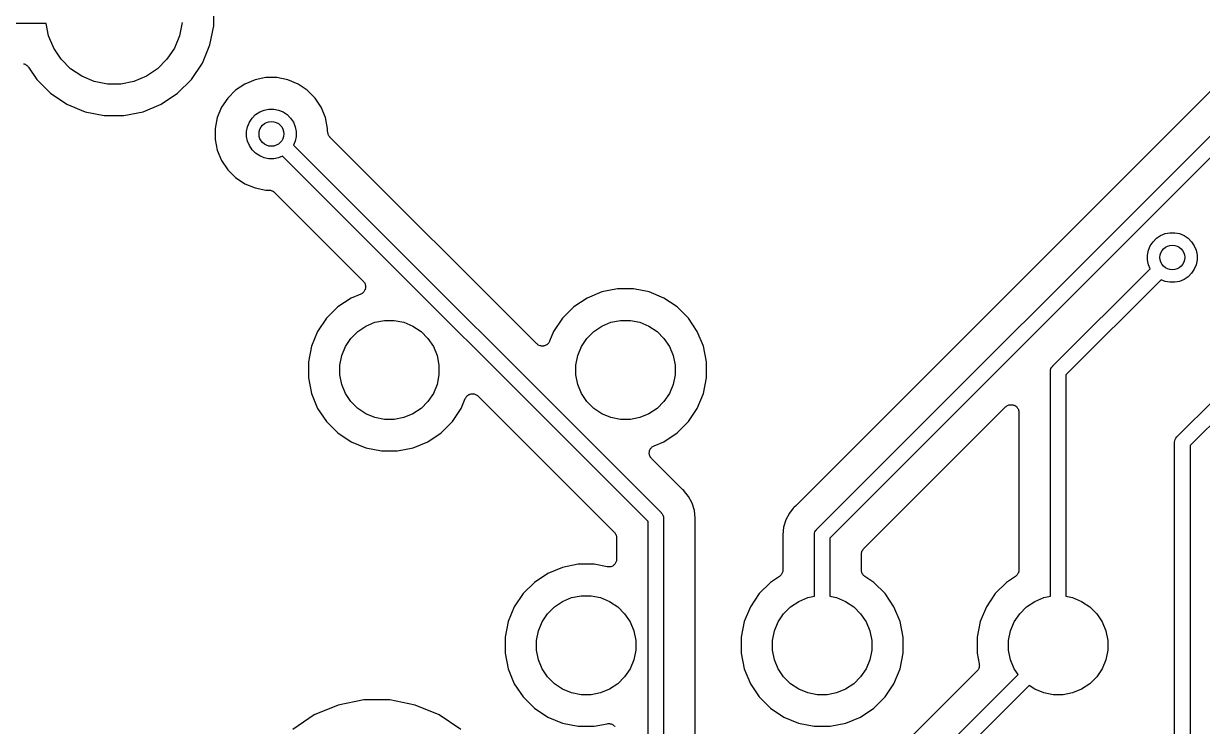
# Model space of a CAD drawing. Extents: x 19 to 115, y -142 to -17.
# Drawn here: x 29.02 to 48.05, y -107.99 to -96.64 of the extents above; entities that cross this region are included whole.
import ezdxf

# ---------------------------------------------------------------- set-up
doc = ezdxf.new("R2010")
doc.units = 0
doc.layers.add('BLACK', color=7, linetype='CONTINUOUS')

msp = doc.modelspace()

# ---------------------------------------------------------------- linework, layer by layer
at = {"layer": 'BLACK', "linetype": 'CONTINUOUS'}
for p, q in [((49.8129, -96.0998), (41.4888, -104.424)), ((32.088, -96.6784), (32.088, -96.3616)), ((41.8259, -104.805), (50.1952, -96.4359)), ((29.3833, -96.645), (28.8668, -96.645)), ((29.4223, -96.8409), (29.3833, -96.645)), ((31.58, -96.6283), (31.5377, -96.8409)), ((50.3397, -96.645), (42.035, -104.95)), ((29.5052, -97.041), (29.4223, -96.8409)), ((31.5377, -96.8409), (31.4548, -97.041)), ((32.0262, -96.989), (32.088, -96.6784)), ((29.6256, -97.2212), (29.5052, -97.041)), ((31.4548, -97.041), (31.3344, -97.2212)), ((31.905, -97.2817), (32.0262, -96.989)), ((29.7788, -97.3744), (29.6256, -97.2212)), ((31.3344, -97.2212), (31.1812, -97.3744)), ((29.0187, -97.2927), (29.0301, -97.2963)), ((29.0301, -97.2963), (29.0416, -97.2999)), ((29.0416, -97.2999), (29.042, -97.3)), ((29.042, -97.3), (29.0424, -97.3002)), ((29.0424, -97.3002), (29.0529, -97.3059)), ((29.0529, -97.3059), (29.0635, -97.3116)), ((29.0635, -97.3116), (29.0638, -97.3118)), ((29.0638, -97.3118), (29.0641, -97.312)), ((29.0641, -97.312), (29.0734, -97.3197)), ((29.0734, -97.3197), (29.0826, -97.3273)), ((29.0826, -97.3273), (29.0829, -97.3276)), ((29.0829, -97.3276), (29.0832, -97.3279)), ((29.0832, -97.3279), (29.0907, -97.3373)), ((29.0907, -97.3373), (29.0983, -97.3465)), ((29.0983, -97.3465), (29.231, -97.545)), ((29.959, -97.4948), (29.7788, -97.3744)), ((31.1812, -97.3744), (31.001, -97.4948)), ((31.729, -97.545), (31.905, -97.2817)), ((29.231, -97.545), (29.455, -97.769)), ((30.1591, -97.5777), (29.959, -97.4948)), ((30.3717, -97.62), (30.1591, -97.5777)), ((30.8009, -97.5777), (30.5883, -97.62)), ((31.001, -97.4948), (30.8009, -97.5777)), ((31.505, -97.769), (31.729, -97.545)), ((32.7551, -97.5519), (32.5899, -97.6203)), ((32.9306, -97.517), (32.7551, -97.5519)), ((33.1094, -97.517), (32.9306, -97.517)), ((33.2849, -97.5519), (33.1094, -97.517)), ((33.4501, -97.6203), (33.2849, -97.5519)), ((29.455, -97.769), (29.7183, -97.945)), ((30.5883, -97.62), (30.3717, -97.62)), ((31.2417, -97.945), (31.505, -97.769)), ((32.4412, -97.7197), (32.3147, -97.8462)), ((32.5899, -97.6203), (32.4412, -97.7197)), ((33.5988, -97.7197), (33.4501, -97.6203)), ((33.7253, -97.8462), (33.5988, -97.7197)), ((29.7183, -97.945), (30.011, -98.0662)), ((30.949, -98.0662), (31.2417, -97.945)), ((32.2153, -97.9949), (32.1469, -98.1601)), ((32.3147, -97.8462), (32.2153, -97.9949)), ((33.8247, -97.9949), (33.7253, -97.8462)), ((33.8931, -98.1601), (33.8247, -97.9949)), ((30.011, -98.0662), (30.3216, -98.128)), ((30.3216, -98.128), (30.6384, -98.128)), ((30.6384, -98.128), (30.949, -98.0662)), ((32.1469, -98.1601), (32.112, -98.3356)), ((32.6655, -98.2355), (32.7093, -98.17)), ((32.7093, -98.17), (32.765, -98.1143)), ((32.765, -98.1143), (32.8305, -98.0705)), ((32.8305, -98.0705), (32.9033, -98.0404)), ((32.9033, -98.0404), (32.9806, -98.025)), ((32.9806, -98.025), (33.0594, -98.025)), ((33.0594, -98.025), (33.1367, -98.0404)), ((33.1367, -98.0404), (33.2095, -98.0705)), ((33.2095, -98.0705), (33.275, -98.1143)), ((33.275, -98.1143), (33.3307, -98.17)), ((33.3307, -98.17), (33.3745, -98.2355)), ((33.928, -98.3356), (33.8931, -98.1601)), ((32.112, -98.3356), (32.112, -98.5144)), ((32.62, -98.3856), (32.6354, -98.3083)), ((32.6354, -98.3083), (32.6655, -98.2355)), ((33.3745, -98.2355), (33.4046, -98.3083)), ((33.4046, -98.3083), (33.42, -98.3856)), ((33.928, -98.3852), (33.928, -98.3356)), ((32.112, -98.5144), (32.1469, -98.6899)), ((32.62, -98.4644), (32.62, -98.3856)), ((32.6354, -98.5417), (32.62, -98.4644)), ((32.6655, -98.6145), (32.6354, -98.5417)), ((33.4046, -98.5417), (33.3779, -98.6061)), ((33.42, -98.4644), (33.4046, -98.5417)), ((33.42, -98.3856), (33.42, -98.4644)), ((33.9291, -98.3969), (33.928, -98.3852)), ((33.9302, -98.4086), (33.9291, -98.3969)), ((33.9304, -98.4092), (33.9302, -98.4086)), ((33.9304, -98.4099), (33.9304, -98.4092)), ((33.9338, -98.4211), (33.9304, -98.4099)), ((33.9371, -98.4324), (33.9338, -98.4211)), ((33.9374, -98.433), (33.9371, -98.4324)), ((33.9376, -98.4336), (33.9374, -98.433)), ((33.9431, -98.444), (33.9376, -98.4336)), ((33.9485, -98.4544), (33.9431, -98.444)), ((33.9489, -98.4549), (33.9485, -98.4544)), ((33.9492, -98.4555), (33.9489, -98.4549)), ((33.9566, -98.4646), (33.9492, -98.4555)), ((33.964, -98.4737), (33.9566, -98.4646)), ((33.9649, -98.4747), (33.964, -98.4737)), ((33.9652, -98.475), (33.9649, -98.4747)), ((33.9649, -98.4747), (33.9649, -98.4747)), ((33.9649, -98.4747), (33.9649, -98.4747)), ((37.3037, -101.814), (33.9652, -98.475)), ((32.1469, -98.6899), (32.2153, -98.8551)), ((32.7093, -98.68), (32.6655, -98.6145)), ((32.765, -98.7357), (32.7093, -98.68)), ((32.8305, -98.7795), (32.765, -98.7357)), ((33.3779, -98.6061), (39.3091, -104.537)), ((32.2153, -98.8551), (32.3147, -99.0038)), ((32.9033, -98.8096), (32.8305, -98.7795)), ((32.9806, -98.825), (32.9033, -98.8096)), ((33.0594, -98.825), (32.9806, -98.825)), ((33.1367, -98.8096), (33.0594, -98.825)), ((33.2011, -98.7829), (33.1367, -98.8096)), ((39.1, -104.682), (33.2011, -98.7829)), ((32.3147, -99.0038), (32.4412, -99.1303)), ((32.4412, -99.1303), (32.5899, -99.2297)), ((32.5899, -99.2297), (32.7551, -99.2981)), ((32.7551, -99.2981), (32.9306, -99.333)), ((32.9306, -99.333), (32.9802, -99.333)), ((32.9802, -99.333), (32.9806, -99.333)), ((32.9806, -99.333), (32.9806, -99.333)), ((32.9806, -99.333), (32.9807, -99.333)), ((32.9807, -99.333), (32.982, -99.333)), ((32.982, -99.333), (32.9936, -99.3343)), ((32.9936, -99.3343), (33.0053, -99.3355)), ((33.0053, -99.3355), (33.0059, -99.3357)), ((33.0059, -99.3357), (33.0066, -99.3358)), ((33.0066, -99.3358), (33.0178, -99.3393)), ((33.0178, -99.3393), (33.029, -99.3428)), ((33.029, -99.3428), (33.0296, -99.3431)), ((33.0296, -99.3431), (33.0302, -99.3433)), ((33.0302, -99.3433), (33.0405, -99.3489)), ((33.0405, -99.3489), (33.0508, -99.3545)), ((33.0508, -99.3545), (33.0514, -99.3549)), ((33.0514, -99.3549), (33.0519, -99.3552)), ((33.0519, -99.3552), (33.0609, -99.3627)), ((33.0609, -99.3627), (33.07, -99.3702)), ((33.07, -99.3702), (34.5035, -100.804)), ((47.3071, -100.109), (47.3726, -100.066)), ((47.3726, -100.066), (47.4454, -100.035)), ((47.4454, -100.035), (47.5227, -100.02)), ((47.5227, -100.02), (47.6015, -100.02)), ((47.6015, -100.02), (47.6788, -100.035)), ((47.6788, -100.035), (47.7515, -100.066)), ((47.7515, -100.066), (47.8171, -100.109)), ((47.1774, -100.303), (47.2076, -100.231)), ((47.2076, -100.231), (47.2514, -100.165)), ((47.2514, -100.165), (47.3071, -100.109)), ((47.8171, -100.109), (47.8728, -100.165)), ((47.8728, -100.165), (47.9166, -100.231)), ((47.9166, -100.231), (47.9467, -100.303)), ((47.1621, -100.381), (47.1774, -100.303)), ((47.1621, -100.459), (47.1621, -100.381)), ((47.1774, -100.537), (47.1621, -100.459)), ((47.9467, -100.303), (47.9621, -100.381)), ((47.9621, -100.459), (47.9467, -100.537)), ((47.9621, -100.381), (47.9621, -100.459)), ((45.636, -102.169), (47.2042, -100.601)), ((47.2042, -100.601), (47.1774, -100.537)), ((47.9166, -100.609), (47.8728, -100.675)), ((47.9467, -100.537), (47.9166, -100.609)), ((34.5035, -100.804), (34.5043, -100.805)), ((34.5043, -100.805), (34.5043, -100.805)), ((34.5043, -100.805), (34.5043, -100.805)), ((34.5043, -100.805), (34.5048, -100.805)), ((34.5048, -100.805), (34.5124, -100.815)), ((34.5124, -100.815), (34.5199, -100.824)), ((34.5199, -100.824), (34.52, -100.824)), ((34.52, -100.824), (34.5202, -100.824)), ((34.5202, -100.824), (34.5259, -100.835)), ((34.5259, -100.835), (34.5314, -100.846)), ((34.5314, -100.846), (34.5315, -100.846)), ((34.5315, -100.846), (34.5317, -100.846)), ((34.5317, -100.846), (34.535, -100.858)), ((47.3809, -100.778), (45.845, -102.314)), ((47.4454, -100.805), (47.3809, -100.778)), ((47.5227, -100.82), (47.4454, -100.805)), ((47.6015, -100.82), (47.5227, -100.82)), ((47.6788, -100.805), (47.6015, -100.82)), ((47.7515, -100.774), (47.6788, -100.805)), ((47.8171, -100.731), (47.7515, -100.774)), ((47.8728, -100.675), (47.8171, -100.731)), ((34.4623, -101.011), (34.3054, -101.076)), ((34.4729, -101.005), (34.4623, -101.011)), ((34.4836, -101), (34.4729, -101.005)), ((34.4839, -100.999), (34.4836, -101)), ((34.4842, -100.999), (34.4839, -100.999)), ((34.4934, -100.992), (34.4842, -100.999)), ((34.5029, -100.984), (34.4934, -100.992)), ((34.5031, -100.984), (34.5029, -100.984)), ((34.5034, -100.983), (34.5031, -100.984)), ((34.511, -100.974), (34.5034, -100.983)), ((34.5188, -100.965), (34.511, -100.974)), ((34.5189, -100.965), (34.5188, -100.965)), ((34.5191, -100.964), (34.5189, -100.965)), ((34.5249, -100.954), (34.5191, -100.964)), ((34.5306, -100.943), (34.5249, -100.954)), ((34.5307, -100.943), (34.5306, -100.943)), ((34.5309, -100.943), (34.5307, -100.943)), ((34.5344, -100.931), (34.5309, -100.943)), ((34.5381, -100.92), (34.5344, -100.931)), ((34.535, -100.858), (34.5384, -100.87)), ((34.5382, -100.919), (34.5381, -100.919)), ((34.5381, -100.919), (34.5381, -100.92)), ((34.5394, -100.907), (34.5382, -100.919)), ((34.5384, -100.87), (34.5385, -100.87)), ((34.5385, -100.87), (34.5386, -100.87)), ((34.5386, -100.87), (34.5396, -100.882)), ((34.5407, -100.895), (34.5394, -100.907)), ((34.5396, -100.882), (34.5407, -100.894)), ((34.5407, -100.894), (34.5407, -100.895)), ((34.5407, -100.895), (34.5407, -100.895)), ((38.3535, -100.977), (38.1154, -101.076)), ((38.6062, -100.927), (38.3535, -100.977)), ((38.8638, -100.927), (38.6062, -100.927)), ((39.1165, -100.977), (38.8638, -100.927)), ((39.3546, -101.076), (39.1165, -100.977)), ((34.0912, -101.219), (33.909, -101.401)), ((34.3054, -101.076), (34.0912, -101.219)), ((37.9012, -101.219), (37.719, -101.401)), ((38.1154, -101.076), (37.9012, -101.219)), ((39.5688, -101.219), (39.3546, -101.076)), ((39.751, -101.401), (39.5688, -101.219)), ((33.909, -101.401), (33.7659, -101.615)), ((37.719, -101.401), (37.5759, -101.615)), ((39.8941, -101.615), (39.751, -101.401)), ((33.7659, -101.615), (33.6673, -101.853)), ((34.3036, -101.725), (34.415, -101.614)), ((34.415, -101.614), (34.5461, -101.526)), ((34.5461, -101.526), (34.6916, -101.466)), ((34.6916, -101.466), (34.8462, -101.435)), ((34.8462, -101.435), (35.0038, -101.435)), ((35.0038, -101.435), (35.1584, -101.466)), ((35.1584, -101.466), (35.3039, -101.526)), ((35.3039, -101.526), (35.435, -101.614)), ((35.435, -101.614), (35.5464, -101.725)), ((37.5759, -101.615), (37.5109, -101.772)), ((38.1136, -101.725), (38.225, -101.614)), ((38.225, -101.614), (38.3561, -101.526)), ((38.3561, -101.526), (38.5016, -101.466)), ((38.5016, -101.466), (38.6562, -101.435)), ((38.6562, -101.435), (38.8138, -101.435)), ((38.8138, -101.435), (38.9684, -101.466)), ((38.9684, -101.466), (39.1139, -101.526)), ((39.1139, -101.526), (39.245, -101.614)), ((39.245, -101.614), (39.3564, -101.725)), ((39.9927, -101.853), (39.8941, -101.615)), ((34.216, -101.856), (34.3036, -101.725)), ((35.5464, -101.725), (35.634, -101.856)), ((37.4904, -101.805), (37.4827, -101.814)), ((37.4982, -101.796), (37.4904, -101.805)), ((37.4984, -101.795), (37.4982, -101.796)), ((37.4986, -101.795), (37.4984, -101.795)), ((37.5043, -101.785), (37.4986, -101.795)), ((37.5102, -101.774), (37.5043, -101.785)), ((37.5104, -101.773), (37.5102, -101.774)), ((37.5105, -101.773), (37.5104, -101.773)), ((37.5104, -101.773), (37.5104, -101.773)), ((37.5109, -101.772), (37.5105, -101.773)), ((38.026, -101.856), (38.1136, -101.725)), ((39.3564, -101.725), (39.444, -101.856)), ((33.6673, -101.853), (33.617, -102.106)), ((34.1557, -102.002), (34.216, -101.856)), ((35.634, -101.856), (35.6943, -102.002)), ((37.313, -101.821), (37.3037, -101.814)), ((37.3223, -101.829), (37.313, -101.821)), ((37.3226, -101.829), (37.3223, -101.829)), ((37.3229, -101.829), (37.3226, -101.829)), ((37.3334, -101.835), (37.3229, -101.829)), ((37.3441, -101.841), (37.3334, -101.835)), ((37.3444, -101.841), (37.3441, -101.841)), ((37.3447, -101.841), (37.3444, -101.841)), ((37.3563, -101.845), (37.3447, -101.841)), ((37.3678, -101.848), (37.3563, -101.845)), ((37.3681, -101.848), (37.3678, -101.848)), ((37.3684, -101.848), (37.3681, -101.848)), ((37.3805, -101.849), (37.3684, -101.848)), ((37.3924, -101.851), (37.3805, -101.849)), ((37.3928, -101.851), (37.3924, -101.851)), ((37.3931, -101.851), (37.3928, -101.851)), ((37.4051, -101.85), (37.3931, -101.851)), ((37.4171, -101.849), (37.4051, -101.85)), ((37.4174, -101.848), (37.4171, -101.849)), ((37.4178, -101.848), (37.4174, -101.848)), ((37.4294, -101.845), (37.4178, -101.848)), ((37.4409, -101.842), (37.4294, -101.845)), ((37.4412, -101.841), (37.4409, -101.842)), ((37.4415, -101.841), (37.4412, -101.841)), ((37.4523, -101.836), (37.4415, -101.841)), ((37.4629, -101.83), (37.4523, -101.836)), ((37.4632, -101.83), (37.4629, -101.83)), ((37.4635, -101.83), (37.4632, -101.83)), ((37.4729, -101.822), (37.4635, -101.83)), ((37.4822, -101.815), (37.4729, -101.822)), ((37.4825, -101.814), (37.4822, -101.815)), ((37.4827, -101.814), (37.4825, -101.814)), ((37.9657, -102.002), (38.026, -101.856)), ((39.444, -101.856), (39.5043, -102.002)), ((40.043, -102.106), (39.9927, -101.853)), ((33.617, -102.106), (33.617, -102.364)), ((34.125, -102.156), (34.1557, -102.002)), ((34.125, -102.314), (34.125, -102.156)), ((35.6943, -102.002), (35.725, -102.156)), ((35.725, -102.156), (35.725, -102.314)), ((37.935, -102.156), (37.9657, -102.002)), ((37.935, -102.314), (37.935, -102.156)), ((39.5043, -102.002), (39.535, -102.156)), ((39.535, -102.156), (39.535, -102.314)), ((40.043, -102.364), (40.043, -102.106)), ((45.6156, -102.192), (45.6273, -102.178)), ((45.6273, -102.178), (45.6312, -102.173)), ((45.6273, -102.178), (45.6273, -102.178)), ((45.6312, -102.173), (45.636, -102.169)), ((33.617, -102.364), (33.6673, -102.617)), ((34.1557, -102.468), (34.125, -102.314)), ((35.725, -102.314), (35.6943, -102.468)), ((37.9657, -102.468), (37.935, -102.314)), ((39.535, -102.314), (39.5043, -102.468)), ((39.9927, -102.617), (40.043, -102.364)), ((45.5944, -102.262), (45.5968, -102.238)), ((45.595, -102.268), (45.5944, -102.262)), ((45.595, -105.889), (45.595, -102.268)), ((45.5968, -102.238), (45.604, -102.214)), ((45.604, -102.214), (45.6156, -102.192)), ((45.845, -102.314), (45.845, -105.889)), ((34.216, -102.614), (34.1557, -102.468)), ((35.6943, -102.468), (35.634, -102.614)), ((38.026, -102.614), (37.9657, -102.468)), ((39.5043, -102.468), (39.444, -102.614)), ((33.6673, -102.617), (33.7659, -102.855)), ((34.3036, -102.745), (34.216, -102.614)), ((34.415, -102.856), (34.3036, -102.745)), ((35.5464, -102.745), (35.435, -102.856)), ((35.634, -102.614), (35.5464, -102.745)), ((36.0841, -102.855), (36.1491, -102.698)), ((36.1491, -102.698), (36.1495, -102.697)), ((36.1495, -102.697), (36.1496, -102.697)), ((36.1496, -102.697), (36.1498, -102.696)), ((36.1496, -102.697), (36.1496, -102.697)), ((36.1498, -102.696), (36.1557, -102.685)), ((36.1557, -102.685), (36.1614, -102.675)), ((36.1614, -102.675), (36.1616, -102.675)), ((36.1616, -102.675), (36.1618, -102.674)), ((36.1618, -102.674), (36.1696, -102.665)), ((36.1696, -102.665), (36.1773, -102.656)), ((36.1773, -102.656), (36.1775, -102.656)), ((36.1775, -102.656), (36.1778, -102.655)), ((36.1778, -102.655), (36.1871, -102.648)), ((36.1871, -102.648), (36.1965, -102.64)), ((36.1965, -102.64), (36.1968, -102.64)), ((36.1968, -102.64), (36.1971, -102.64)), ((36.1971, -102.64), (36.2078, -102.634)), ((36.2078, -102.634), (36.2185, -102.629)), ((36.2185, -102.629), (36.2188, -102.629)), ((36.2188, -102.629), (36.2191, -102.628)), ((36.2191, -102.628), (36.2308, -102.625)), ((36.2308, -102.625), (36.2422, -102.622)), ((36.2422, -102.622), (36.2426, -102.622)), ((36.2426, -102.622), (36.2429, -102.621)), ((36.2429, -102.621), (36.255, -102.62)), ((36.255, -102.62), (36.2669, -102.619)), ((36.2669, -102.619), (36.2672, -102.619)), ((36.2672, -102.619), (36.2676, -102.619)), ((36.2676, -102.619), (36.2795, -102.621)), ((36.2795, -102.621), (36.2916, -102.622)), ((36.2916, -102.622), (36.2919, -102.622)), ((36.2919, -102.622), (36.2922, -102.622)), ((36.2922, -102.622), (36.3038, -102.626)), ((36.3038, -102.626), (36.3153, -102.629)), ((36.3153, -102.629), (36.3156, -102.629)), ((36.3156, -102.629), (36.3159, -102.629)), ((36.3159, -102.629), (36.3266, -102.635)), ((36.3266, -102.635), (36.3371, -102.641)), ((36.3371, -102.641), (36.3374, -102.641)), ((36.3374, -102.641), (36.3377, -102.641)), ((36.3377, -102.641), (36.347, -102.649)), ((36.347, -102.649), (36.3563, -102.656)), ((36.3563, -102.656), (38.5548, -104.855)), ((38.1136, -102.745), (38.026, -102.614)), ((38.225, -102.856), (38.1136, -102.745)), ((39.3564, -102.745), (39.245, -102.856)), ((39.444, -102.614), (39.3564, -102.745)), ((39.8941, -102.855), (39.9927, -102.617)), ((47.6409, -103.312), (48.2474, -102.706)), ((33.7659, -102.855), (33.909, -103.069)), ((34.5461, -102.944), (34.415, -102.856)), ((34.6916, -103.004), (34.5461, -102.944)), ((35.3039, -102.944), (35.1584, -103.004)), ((35.435, -102.856), (35.3039, -102.944)), ((35.941, -103.069), (36.0841, -102.855)), ((38.3561, -102.944), (38.225, -102.856)), ((38.5016, -103.004), (38.3561, -102.944)), ((39.1139, -102.944), (38.9684, -103.004)), ((39.245, -102.856), (39.1139, -102.944)), ((39.751, -103.069), (39.8941, -102.855)), ((42.5802, -105.123), (44.8702, -102.833)), ((44.8702, -102.833), (44.8711, -102.832)), ((44.8711, -102.832), (44.8711, -102.832)), ((44.8711, -102.832), (44.8712, -102.832)), ((44.8712, -102.832), (44.8715, -102.832)), ((44.8715, -102.832), (44.881, -102.824)), ((44.881, -102.824), (44.8905, -102.816)), ((44.8905, -102.816), (44.8907, -102.816)), ((44.8907, -102.816), (44.8908, -102.816)), ((44.8908, -102.816), (44.9017, -102.811)), ((44.9017, -102.811), (44.9124, -102.805)), ((44.9124, -102.805), (44.9126, -102.805)), ((44.9126, -102.805), (44.9128, -102.805)), ((44.9128, -102.805), (44.9246, -102.801)), ((44.9246, -102.801), (44.9362, -102.798)), ((44.9362, -102.798), (44.9364, -102.798)), ((44.9364, -102.798), (44.9366, -102.798)), ((44.9366, -102.798), (44.9487, -102.797)), ((44.9487, -102.797), (44.9609, -102.796)), ((44.9609, -102.796), (44.9611, -102.796)), ((44.9611, -102.796), (44.9613, -102.796)), ((44.9613, -102.796), (44.9734, -102.797)), ((44.9734, -102.797), (44.9855, -102.798)), ((44.9855, -102.798), (44.9858, -102.798)), ((44.9858, -102.798), (44.986, -102.798)), ((44.986, -102.798), (44.9974, -102.802)), ((44.9974, -102.802), (45.0092, -102.806)), ((45.0092, -102.806), (45.0094, -102.806)), ((45.0094, -102.806), (45.0096, -102.806)), ((45.0096, -102.806), (45.0201, -102.811)), ((45.0201, -102.811), (45.031, -102.817)), ((45.031, -102.817), (45.0312, -102.818)), ((45.0312, -102.818), (45.0314, -102.818)), ((45.0314, -102.818), (45.0405, -102.825)), ((45.0405, -102.825), (45.0501, -102.833)), ((45.0501, -102.833), (45.0503, -102.833)), ((45.0503, -102.833), (45.0504, -102.834)), ((45.0504, -102.834), (45.0579, -102.843)), ((45.0579, -102.843), (45.0658, -102.852)), ((45.0658, -102.852), (45.0659, -102.853)), ((45.0659, -102.853), (45.066, -102.853)), ((45.066, -102.853), (45.0716, -102.863)), ((45.0716, -102.863), (45.0774, -102.874)), ((45.0774, -102.874), (45.0775, -102.874)), ((45.0775, -102.874), (45.0776, -102.875)), ((45.0776, -102.875), (45.081, -102.886)), ((45.081, -102.886), (45.0846, -102.898)), ((45.0846, -102.898), (45.0846, -102.898)), ((45.0846, -102.898), (45.0847, -102.898)), ((45.0847, -102.898), (45.0858, -102.91)), ((45.0858, -102.91), (45.087, -102.923)), ((45.087, -102.923), (45.087, -105.462)), ((48.4242, -102.883), (47.85, -103.457)), ((33.909, -103.069), (34.0912, -103.251)), ((34.8462, -103.035), (34.6916, -103.004)), ((35.0038, -103.035), (34.8462, -103.035)), ((35.1584, -103.004), (35.0038, -103.035)), ((35.7588, -103.251), (35.941, -103.069)), ((38.6562, -103.035), (38.5016, -103.004)), ((38.8138, -103.035), (38.6562, -103.035)), ((38.9684, -103.004), (38.8138, -103.035)), ((39.5688, -103.251), (39.751, -103.069)), ((34.0912, -103.251), (34.3054, -103.394)), ((35.5446, -103.394), (35.7588, -103.251)), ((39.3546, -103.394), (39.5688, -103.251)), ((47.6206, -103.335), (47.6362, -103.316)), ((47.6362, -103.316), (47.6409, -103.312)), ((34.3054, -103.394), (34.5435, -103.493)), ((34.5435, -103.493), (34.7962, -103.543)), ((35.0538, -103.543), (35.3065, -103.493)), ((35.3065, -103.493), (35.5446, -103.394)), ((39.1294, -103.527), (39.1351, -103.516)), ((39.1351, -103.516), (39.1409, -103.506)), ((39.1409, -103.506), (39.1411, -103.505)), ((39.1411, -103.505), (39.1412, -103.505)), ((39.1412, -103.505), (39.149, -103.496)), ((39.149, -103.496), (39.1566, -103.487)), ((39.1566, -103.487), (39.1569, -103.486)), ((39.1569, -103.486), (39.1571, -103.486)), ((39.1571, -103.486), (39.1666, -103.478)), ((39.1666, -103.478), (39.1758, -103.471)), ((39.1758, -103.471), (39.1761, -103.471)), ((39.1761, -103.471), (39.1764, -103.47)), ((39.1764, -103.47), (39.187, -103.465)), ((39.187, -103.465), (39.1977, -103.459)), ((39.1977, -103.459), (39.3546, -103.394)), ((47.5994, -103.405), (47.6, -103.399)), ((47.6, -103.411), (47.5994, -103.405)), ((47.6, -103.399), (47.6018, -103.381)), ((47.6, -103.399), (47.6, -103.399)), ((47.6, -126.213), (47.6, -103.411)), ((47.6018, -103.381), (47.6089, -103.357)), ((47.6089, -103.357), (47.6206, -103.335)), ((47.85, -103.457), (47.85, -126.259)), ((34.7962, -103.543), (35.0538, -103.543)), ((39.1193, -103.575), (39.1206, -103.563)), ((39.1193, -103.576), (39.1193, -103.575)), ((39.1193, -103.575), (39.1193, -103.575)), ((39.1204, -103.588), (39.1193, -103.576)), ((39.1214, -103.6), (39.1204, -103.588)), ((39.1206, -103.563), (39.1218, -103.551)), ((39.1215, -103.6), (39.1214, -103.6)), ((39.1216, -103.6), (39.1215, -103.6)), ((39.125, -103.612), (39.1216, -103.6)), ((39.1218, -103.551), (39.1219, -103.551)), ((39.1219, -103.55), (39.1256, -103.539)), ((39.1219, -103.551), (39.1219, -103.55)), ((39.1283, -103.624), (39.125, -103.612)), ((39.1256, -103.539), (39.1291, -103.527)), ((39.1285, -103.624), (39.1283, -103.624)), ((39.1286, -103.624), (39.1285, -103.624)), ((39.1342, -103.635), (39.1286, -103.624)), ((39.1291, -103.527), (39.1293, -103.527)), ((39.1293, -103.527), (39.1294, -103.527)), ((39.1398, -103.646), (39.1342, -103.635)), ((39.14, -103.646), (39.1398, -103.646)), ((39.1401, -103.646), (39.14, -103.646)), ((39.1476, -103.655), (39.1401, -103.646)), ((39.1552, -103.665), (39.1476, -103.655)), ((39.1557, -103.665), (39.1552, -103.665)), ((39.1565, -103.666), (39.1557, -103.665)), ((39.1557, -103.665), (39.1557, -103.665)), ((39.1557, -103.665), (39.1557, -103.665)), ((39.6462, -104.156), (39.1565, -103.666)), ((39.6503, -104.159), (39.6462, -104.156)), ((39.6541, -104.163), (39.6503, -104.159)), ((39.6554, -104.164), (39.6541, -104.163)), ((39.6748, -104.18), (39.6554, -104.164)), ((39.6906, -104.2), (39.6748, -104.18)), ((39.7539, -104.277), (39.6906, -104.2)), ((39.8126, -104.387), (39.7539, -104.277)), ((39.8488, -104.506), (39.8126, -104.387)), ((41.4444, -104.467), (41.3811, -104.545)), ((41.4602, -104.448), (41.4444, -104.467)), ((41.4444, -104.467), (41.4444, -104.467)), ((41.4796, -104.432), (41.4602, -104.448)), ((41.4834, -104.428), (41.4796, -104.432)), ((41.4875, -104.425), (41.4834, -104.428)), ((41.4888, -104.424), (41.4875, -104.425)), ((39.3091, -104.537), (39.3138, -104.541)), ((39.3138, -104.541), (39.3177, -104.546)), ((39.3177, -104.546), (39.3177, -104.546)), ((39.3177, -104.546), (39.329, -104.56)), ((39.329, -104.56), (39.3294, -104.56)), ((39.3294, -104.56), (39.341, -104.582)), ((39.341, -104.582), (39.3482, -104.605)), ((39.3482, -104.605), (39.35, -104.624)), ((39.35, -104.624), (39.35, -104.624)), ((39.35, -104.624), (39.3506, -104.63)), ((39.3506, -104.63), (39.35, -104.636)), ((39.35, -104.636), (39.35, -109.855)), ((39.8611, -104.63), (39.8488, -104.506)), ((39.858, -104.666), (39.8586, -104.66)), ((39.8586, -104.655), (39.8611, -104.63)), ((39.8586, -104.66), (39.8586, -104.655)), ((41.3224, -104.654), (41.2862, -104.774)), ((41.3811, -104.545), (41.3224, -104.654)), ((39.1, -109.901), (39.1, -104.682)), ((39.858, -104.667), (39.858, -104.666)), ((39.858, -109.592), (39.858, -104.667)), ((41.2862, -104.774), (41.2739, -104.898)), ((41.7873, -104.872), (41.794, -104.85)), ((41.794, -104.85), (41.8056, -104.828)), ((41.8056, -104.828), (41.8173, -104.814)), ((41.8173, -104.814), (41.8212, -104.809)), ((41.8173, -104.814), (41.8173, -104.814)), ((41.8212, -104.809), (41.8259, -104.805)), ((38.5548, -104.855), (38.5551, -104.855)), ((38.5551, -104.855), (38.5551, -104.855)), ((38.5551, -104.855), (38.5551, -104.855)), ((38.5551, -104.855), (38.556, -104.856)), ((38.556, -104.856), (38.5634, -104.865)), ((38.5634, -104.865), (38.5708, -104.875)), ((38.5708, -104.875), (38.5711, -104.875)), ((38.5711, -104.875), (38.5715, -104.876)), ((38.5715, -104.876), (38.5769, -104.886)), ((38.5769, -104.886), (38.5824, -104.896)), ((38.5824, -104.896), (38.5826, -104.897)), ((38.5826, -104.897), (38.5829, -104.898)), ((38.5829, -104.898), (38.5862, -104.909)), ((38.5862, -104.909), (38.5896, -104.92)), ((38.5896, -104.92), (38.5896, -104.921)), ((38.5896, -104.921), (38.5898, -104.921)), ((38.5898, -104.921), (38.5909, -104.933)), ((38.5909, -104.933), (38.592, -104.945)), ((38.592, -104.945), (38.592, -105.289)), ((41.2739, -104.898), (41.2764, -104.923)), ((41.2764, -104.923), (41.2766, -104.925)), ((41.2766, -104.925), (41.2765, -104.93)), ((41.2765, -104.93), (41.277, -104.935)), ((41.277, -104.935), (41.277, -105.462)), ((41.7844, -104.898), (41.7855, -104.887)), ((41.785, -104.904), (41.7844, -104.898)), ((41.785, -105.889), (41.785, -104.904)), ((41.7855, -104.887), (41.7868, -104.873)), ((41.7868, -104.873), (41.7873, -104.872)), ((42.035, -104.95), (42.035, -105.889)), ((42.543, -105.211), (42.5443, -105.199)), ((42.543, -105.212), (42.543, -105.211)), ((42.543, -105.213), (42.543, -105.212)), ((42.543, -105.212), (42.543, -105.212)), ((42.543, -105.212), (42.543, -105.212)), ((42.543, -105.462), (42.543, -105.213)), ((42.5443, -105.199), (42.5455, -105.188)), ((42.5455, -105.188), (42.5457, -105.187)), ((42.5457, -105.187), (42.5458, -105.186)), ((42.5458, -105.186), (42.5493, -105.175)), ((42.5493, -105.175), (42.5528, -105.164)), ((42.5528, -105.164), (42.5531, -105.163)), ((42.5531, -105.163), (42.5533, -105.163)), ((42.5533, -105.163), (42.5589, -105.152)), ((42.5589, -105.152), (42.5645, -105.142)), ((42.5645, -105.142), (42.5649, -105.142)), ((42.5649, -105.142), (42.5652, -105.141)), ((42.5652, -105.141), (42.5727, -105.132)), ((42.5727, -105.132), (42.5802, -105.123)), ((37.9712, -105.372), (37.7185, -105.422)), ((38.2288, -105.372), (37.9712, -105.372)), ((38.4402, -105.414), (38.2288, -105.372)), ((38.4522, -105.415), (38.4402, -105.414)), ((38.4641, -105.416), (38.4522, -105.415)), ((38.4645, -105.416), (38.4641, -105.416)), ((38.4649, -105.416), (38.4645, -105.416)), ((38.4769, -105.415), (38.4649, -105.416)), ((38.4888, -105.414), (38.4769, -105.415)), ((38.4892, -105.414), (38.4888, -105.414)), ((38.4896, -105.414), (38.4892, -105.414)), ((38.5012, -105.411), (38.4896, -105.414)), ((38.5126, -105.407), (38.5012, -105.411)), ((38.5129, -105.407), (38.5126, -105.407)), ((38.5133, -105.407), (38.5129, -105.407)), ((38.5239, -105.401), (38.5133, -105.407)), ((38.5345, -105.396), (38.5239, -105.401)), ((38.5348, -105.396), (38.5345, -105.396)), ((38.5352, -105.395), (38.5348, -105.396)), ((38.5444, -105.388), (38.5352, -105.395)), ((38.5539, -105.38), (38.5444, -105.388)), ((38.5541, -105.38), (38.5539, -105.38)), ((38.5544, -105.38), (38.5541, -105.38)), ((38.5621, -105.37), (38.5544, -105.38)), ((38.5698, -105.361), (38.5621, -105.37)), ((38.57, -105.361), (38.5698, -105.361)), ((38.5702, -105.361), (38.57, -105.361)), ((38.5759, -105.35), (38.5702, -105.361)), ((38.5817, -105.34), (38.5759, -105.35)), ((38.5818, -105.339), (38.5817, -105.34)), ((38.582, -105.339), (38.5818, -105.339)), ((38.5856, -105.327), (38.582, -105.339)), ((38.5892, -105.316), (38.5856, -105.327)), ((38.5893, -105.316), (38.5892, -105.316)), ((38.5894, -105.315), (38.5893, -105.316)), ((38.5906, -105.303), (38.5894, -105.315)), ((38.592, -105.291), (38.5906, -105.303)), ((38.592, -105.289), (38.592, -105.29)), ((38.592, -105.29), (38.592, -105.29)), ((38.592, -105.29), (38.592, -105.291)), ((38.592, -105.291), (38.592, -105.291)), ((37.4804, -105.521), (37.2662, -105.664)), ((37.7185, -105.422), (37.4804, -105.521)), ((41.2206, -105.568), (41.0762, -105.664)), ((41.2297, -105.56), (41.2206, -105.568)), ((41.2389, -105.553), (41.2297, -105.56)), ((41.2393, -105.552), (41.2389, -105.553)), ((41.2397, -105.552), (41.2393, -105.552)), ((41.2472, -105.543), (41.2397, -105.552)), ((41.2548, -105.534), (41.2472, -105.543)), ((41.2551, -105.533), (41.2548, -105.534)), ((41.2555, -105.533), (41.2551, -105.533)), ((41.261, -105.522), (41.2555, -105.533)), ((41.2667, -105.512), (41.261, -105.522)), ((41.2669, -105.511), (41.2667, -105.512)), ((41.2672, -105.511), (41.2669, -105.511)), ((41.2707, -105.5), (41.2672, -105.511)), ((41.2742, -105.488), (41.2707, -105.5)), ((41.2743, -105.488), (41.2742, -105.488)), ((41.2745, -105.487), (41.2743, -105.488)), ((41.2757, -105.475), (41.2745, -105.487)), ((41.277, -105.464), (41.2757, -105.475)), ((41.277, -105.462), (41.277, -105.462)), ((41.277, -105.462), (41.277, -105.463)), ((41.277, -105.463), (41.277, -105.463)), ((41.277, -105.463), (41.277, -105.464)), ((42.5442, -105.474), (42.543, -105.462)), ((42.5452, -105.485), (42.5442, -105.474)), ((42.5454, -105.486), (42.5452, -105.485)), ((42.5454, -105.487), (42.5454, -105.486)), ((42.5488, -105.498), (42.5454, -105.487)), ((42.5521, -105.509), (42.5488, -105.498)), ((42.5524, -105.51), (42.5521, -105.509)), ((42.5526, -105.51), (42.5524, -105.51)), ((42.5581, -105.521), (42.5526, -105.51)), ((42.5635, -105.531), (42.5581, -105.521)), ((42.5639, -105.532), (42.5635, -105.531)), ((42.5642, -105.532), (42.5639, -105.532)), ((42.5717, -105.541), (42.5642, -105.532)), ((42.579, -105.551), (42.5717, -105.541)), ((42.5795, -105.551), (42.579, -105.551)), ((42.5799, -105.551), (42.5795, -105.551)), ((42.5889, -105.559), (42.5799, -105.551)), ((42.598, -105.567), (42.5889, -105.559)), ((42.599, -105.567), (42.598, -105.567)), ((42.5994, -105.568), (42.599, -105.567)), ((42.599, -105.567), (42.599, -105.567)), ((42.599, -105.567), (42.599, -105.567)), ((42.7438, -105.664), (42.5994, -105.568)), ((45.0306, -105.568), (44.8862, -105.664)), ((45.0397, -105.56), (45.0306, -105.568)), ((45.0489, -105.553), (45.0397, -105.56)), ((45.0493, -105.552), (45.0489, -105.553)), ((45.0497, -105.552), (45.0493, -105.552)), ((45.0572, -105.543), (45.0497, -105.552)), ((45.0648, -105.534), (45.0572, -105.543)), ((45.0651, -105.533), (45.0648, -105.534)), ((45.0655, -105.533), (45.0651, -105.533)), ((45.071, -105.522), (45.0655, -105.533)), ((45.0767, -105.512), (45.071, -105.522)), ((45.0769, -105.511), (45.0767, -105.512)), ((45.0772, -105.511), (45.0769, -105.511)), ((45.0806, -105.5), (45.0772, -105.511)), ((45.0842, -105.488), (45.0806, -105.5)), ((45.0843, -105.488), (45.0842, -105.488)), ((45.0845, -105.487), (45.0843, -105.488)), ((45.0857, -105.476), (45.0845, -105.487)), ((45.087, -105.464), (45.0857, -105.476)), ((45.087, -105.462), (45.087, -105.462)), ((45.087, -105.462), (45.087, -105.463)), ((45.087, -105.463), (45.087, -105.463)), ((45.087, -105.463), (45.087, -105.464)), ((37.2662, -105.664), (37.084, -105.846)), ((41.0762, -105.664), (40.894, -105.846)), ((42.926, -105.846), (42.7438, -105.664)), ((44.8862, -105.664), (44.704, -105.846)), ((37.084, -105.846), (36.9409, -106.06)), ((37.59, -106.059), (37.7211, -105.971)), ((37.7211, -105.971), (37.8666, -105.911)), ((37.8666, -105.911), (38.0212, -105.88)), ((38.0212, -105.88), (38.1788, -105.88)), ((38.1788, -105.88), (38.3334, -105.911)), ((38.3334, -105.911), (38.4789, -105.971)), ((38.4789, -105.971), (38.61, -106.059)), ((40.894, -105.846), (40.7509, -106.06)), ((41.4, -106.059), (41.5311, -105.971)), ((41.5311, -105.971), (41.6766, -105.911)), ((41.6766, -105.911), (41.785, -105.889)), ((42.035, -105.889), (42.1434, -105.911)), ((42.1434, -105.911), (42.2889, -105.971)), ((42.2889, -105.971), (42.42, -106.059)), ((43.0691, -106.06), (42.926, -105.846)), ((44.704, -105.846), (44.5609, -106.06)), ((45.21, -106.059), (45.3411, -105.971)), ((45.3411, -105.971), (45.4866, -105.911)), ((45.4866, -105.911), (45.595, -105.889)), ((45.845, -105.889), (45.9534, -105.911)), ((45.9534, -105.911), (46.0989, -105.971)), ((46.0989, -105.971), (46.23, -106.059)), ((36.9409, -106.06), (36.8423, -106.298)), ((37.391, -106.301), (37.4786, -106.17)), ((37.4786, -106.17), (37.59, -106.059)), ((38.61, -106.059), (38.7214, -106.17)), ((38.7214, -106.17), (38.809, -106.301)), ((40.7509, -106.06), (40.6523, -106.298)), ((41.201, -106.301), (41.2886, -106.17)), ((41.2886, -106.17), (41.4, -106.059)), ((42.42, -106.059), (42.5314, -106.17)), ((42.5314, -106.17), (42.619, -106.301)), ((43.1677, -106.298), (43.0691, -106.06)), ((44.5609, -106.06), (44.4623, -106.298)), ((45.011, -106.301), (45.0986, -106.17)), ((45.0986, -106.17), (45.21, -106.059)), ((46.23, -106.059), (46.3414, -106.17)), ((46.3414, -106.17), (46.429, -106.301)), ((36.8423, -106.298), (36.792, -106.551)), ((37.3307, -106.447), (37.391, -106.301)), ((38.809, -106.301), (38.8693, -106.447)), ((40.6523, -106.298), (40.602, -106.551)), ((41.1407, -106.447), (41.201, -106.301)), ((42.619, -106.301), (42.6793, -106.447)), ((43.218, -106.551), (43.1677, -106.298)), ((44.4623, -106.298), (44.412, -106.551)), ((44.9507, -106.447), (45.011, -106.301)), ((46.429, -106.301), (46.4893, -106.447)), ((36.792, -106.551), (36.792, -106.809)), ((37.3, -106.601), (37.3307, -106.447)), ((38.8693, -106.447), (38.9, -106.601)), ((40.602, -106.551), (40.602, -106.809)), ((41.11, -106.601), (41.1407, -106.447)), ((42.6793, -106.447), (42.71, -106.601)), ((43.218, -106.809), (43.218, -106.551)), ((44.412, -106.551), (44.412, -106.809)), ((44.92, -106.601), (44.9507, -106.447)), ((46.4893, -106.447), (46.52, -106.601)), ((37.3, -106.759), (37.3, -106.601)), ((38.9, -106.601), (38.9, -106.759)), ((41.11, -106.759), (41.11, -106.601)), ((42.71, -106.601), (42.71, -106.759)), ((44.92, -106.759), (44.92, -106.601)), ((46.52, -106.601), (46.52, -106.759)), ((36.792, -106.809), (36.8423, -107.062)), ((37.3307, -106.913), (37.3, -106.759)), ((37.391, -107.059), (37.3307, -106.913)), ((38.8693, -106.913), (38.809, -107.059)), ((38.9, -106.759), (38.8693, -106.913)), ((40.602, -106.809), (40.6523, -107.062)), ((41.1407, -106.913), (41.11, -106.759)), ((41.201, -107.059), (41.1407, -106.913)), ((42.6793, -106.913), (42.619, -107.059)), ((42.71, -106.759), (42.6793, -106.913)), ((43.1677, -107.062), (43.218, -106.809)), ((44.412, -106.809), (44.4459, -106.979)), ((44.9507, -106.913), (44.92, -106.759)), ((45.011, -107.059), (44.9507, -106.913)), ((46.4893, -106.913), (46.429, -107.059)), ((46.52, -106.759), (46.4893, -106.913)), ((36.8423, -107.062), (36.9409, -107.3)), ((37.4786, -107.19), (37.391, -107.059)), ((38.809, -107.059), (38.7214, -107.19)), ((40.6523, -107.062), (40.7509, -107.3)), ((41.2886, -107.19), (41.201, -107.059)), ((42.619, -107.059), (42.5314, -107.19)), ((43.0691, -107.3), (43.1677, -107.062)), ((44.4111, -107.094), (43.3238, -108.181)), ((44.4186, -107.085), (44.4111, -107.094)), ((44.4262, -107.076), (44.4186, -107.085)), ((44.4265, -107.075), (44.4262, -107.076)), ((44.4268, -107.075), (44.4265, -107.075)), ((44.4324, -107.064), (44.4268, -107.075)), ((44.4381, -107.054), (44.4324, -107.064)), ((44.4383, -107.053), (44.4381, -107.054)), ((44.4386, -107.053), (44.4383, -107.053)), ((44.442, -107.041), (44.4386, -107.053)), ((44.4456, -107.03), (44.442, -107.041)), ((44.4458, -107.029), (44.4456, -107.03)), ((44.4456, -107.03), (44.4456, -107.03)), ((44.447, -107.017), (44.4458, -107.029)), ((44.4459, -106.979), (44.446, -106.98)), ((44.446, -106.98), (44.446, -106.98)), ((44.446, -106.98), (44.446, -106.98)), ((44.446, -106.98), (44.4462, -106.981)), ((44.4462, -106.981), (44.4472, -106.993)), ((44.4483, -107.006), (44.447, -107.017)), ((44.4472, -106.993), (44.4483, -107.004)), ((44.4483, -107.004), (44.4482, -107.005)), ((44.4482, -107.005), (44.4483, -107.006)), ((45.0724, -107.151), (45.011, -107.059)), ((46.429, -107.059), (46.3414, -107.19)), ((36.9409, -107.3), (37.084, -107.514)), ((37.59, -107.301), (37.4786, -107.19)), ((37.7211, -107.389), (37.59, -107.301)), ((38.61, -107.301), (38.4789, -107.389)), ((38.7214, -107.19), (38.61, -107.301)), ((40.7509, -107.3), (40.894, -107.514)), ((41.4, -107.301), (41.2886, -107.19)), ((41.5311, -107.389), (41.4, -107.301)), ((42.42, -107.301), (42.2889, -107.389)), ((42.5314, -107.19), (42.42, -107.301)), ((42.926, -107.514), (43.0691, -107.3)), ((43.6609, -108.562), (45.0724, -107.151)), ((46.23, -107.301), (46.0989, -107.389)), ((46.3414, -107.19), (46.23, -107.301)), ((37.084, -107.514), (37.2662, -107.696)), ((37.8666, -107.449), (37.7211, -107.389)), ((38.0212, -107.48), (37.8666, -107.449)), ((38.1788, -107.48), (38.0212, -107.48)), ((38.3334, -107.449), (38.1788, -107.48)), ((38.4789, -107.389), (38.3334, -107.449)), ((40.894, -107.514), (41.0762, -107.696)), ((41.6766, -107.449), (41.5311, -107.389)), ((41.8312, -107.48), (41.6766, -107.449)), ((41.9888, -107.48), (41.8312, -107.48)), ((42.1434, -107.449), (41.9888, -107.48)), ((42.2889, -107.389), (42.1434, -107.449)), ((42.7438, -107.696), (42.926, -107.514)), ((45.2492, -107.328), (43.87, -108.707)), ((45.3411, -107.389), (45.2492, -107.328)), ((45.4866, -107.449), (45.3411, -107.389)), ((45.6412, -107.48), (45.4866, -107.449)), ((45.7988, -107.48), (45.6412, -107.48)), ((45.9534, -107.449), (45.7988, -107.48)), ((46.0989, -107.389), (45.9534, -107.449)), ((34.0993, -107.644), (33.712, -107.804)), ((34.5104, -107.562), (34.0993, -107.644)), ((34.9296, -107.562), (34.5104, -107.562)), ((35.3407, -107.644), (34.9296, -107.562)), ((35.728, -107.804), (35.3407, -107.644)), ((37.2662, -107.696), (37.4804, -107.839)), ((41.0762, -107.696), (41.2904, -107.839)), ((42.5296, -107.839), (42.7438, -107.696)), ((33.712, -107.804), (33.3635, -108.037)), ((36.0765, -108.037), (35.728, -107.804)), ((37.4804, -107.839), (37.7185, -107.938)), ((41.2904, -107.839), (41.5285, -107.938)), ((42.2915, -107.938), (42.5296, -107.839)), ((37.7185, -107.938), (37.9712, -107.988)), ((37.9712, -107.988), (38.2288, -107.988)), ((38.2288, -107.988), (38.4402, -107.946)), ((38.4402, -107.946), (38.4412, -107.946)), ((38.4412, -107.946), (38.4412, -107.946)), ((38.4412, -107.946), (38.4412, -107.946)), ((38.4412, -107.946), (38.442, -107.946)), ((38.442, -107.946), (38.454, -107.945)), ((38.454, -107.945), (38.4659, -107.944)), ((38.4659, -107.944), (38.4663, -107.944)), ((38.4663, -107.944), (38.4667, -107.944)), ((38.4667, -107.944), (38.4786, -107.945)), ((38.4786, -107.945), (38.4905, -107.946)), ((38.4905, -107.946), (38.4909, -107.946)), ((38.4909, -107.946), (38.4913, -107.946)), ((38.4913, -107.946), (38.5027, -107.95)), ((38.5027, -107.95), (38.5142, -107.953)), ((38.5142, -107.953), (38.5146, -107.954)), ((38.5146, -107.954), (38.5149, -107.954)), ((38.5149, -107.954), (38.5254, -107.959)), ((38.5254, -107.959), (38.536, -107.965)), ((38.536, -107.965), (38.5363, -107.965)), ((38.5363, -107.965), (38.5367, -107.966)), ((38.5367, -107.966), (38.5459, -107.973)), ((38.5459, -107.973), (38.5551, -107.981)), ((38.5551, -107.981), (38.5554, -107.981)), ((38.5554, -107.981), (38.5557, -107.982)), ((38.5557, -107.982), (38.5632, -107.991)), ((41.5285, -107.938), (41.7812, -107.988)), ((41.7812, -107.988), (42.0388, -107.988)), ((42.0388, -107.988), (42.2915, -107.938))]:
    msp.add_line(p, q, dxfattribs=at)
at = {"layer": 'BLACK'}
for centre in [(33.02, -98.425), (47.5621, -100.42)]:
    msp.add_circle(centre, 0.2, dxfattribs=at)

doc.saveas('drawing.dxf')
